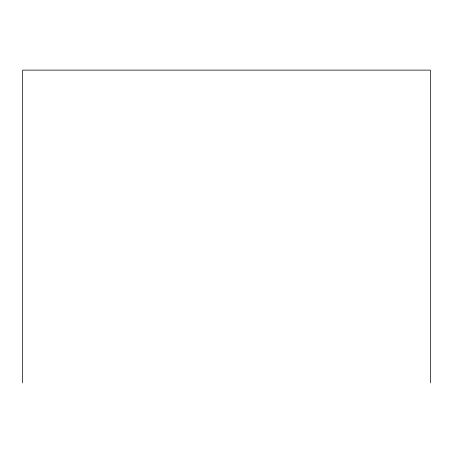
<?xml version="1.0" encoding="UTF-8"?>
<svg xmlns="http://www.w3.org/2000/svg" width="453" height="453" viewBox="0 0 453 453"><rect width="100%" height="100%" fill="white"/><g stroke="black" fill="none" stroke-linecap="round" stroke-linejoin="round"><path stroke-width="0.68" d="M430.35 382.876L430.35 70.124L22.65 70.124L22.65 382.876"/></g></svg>
